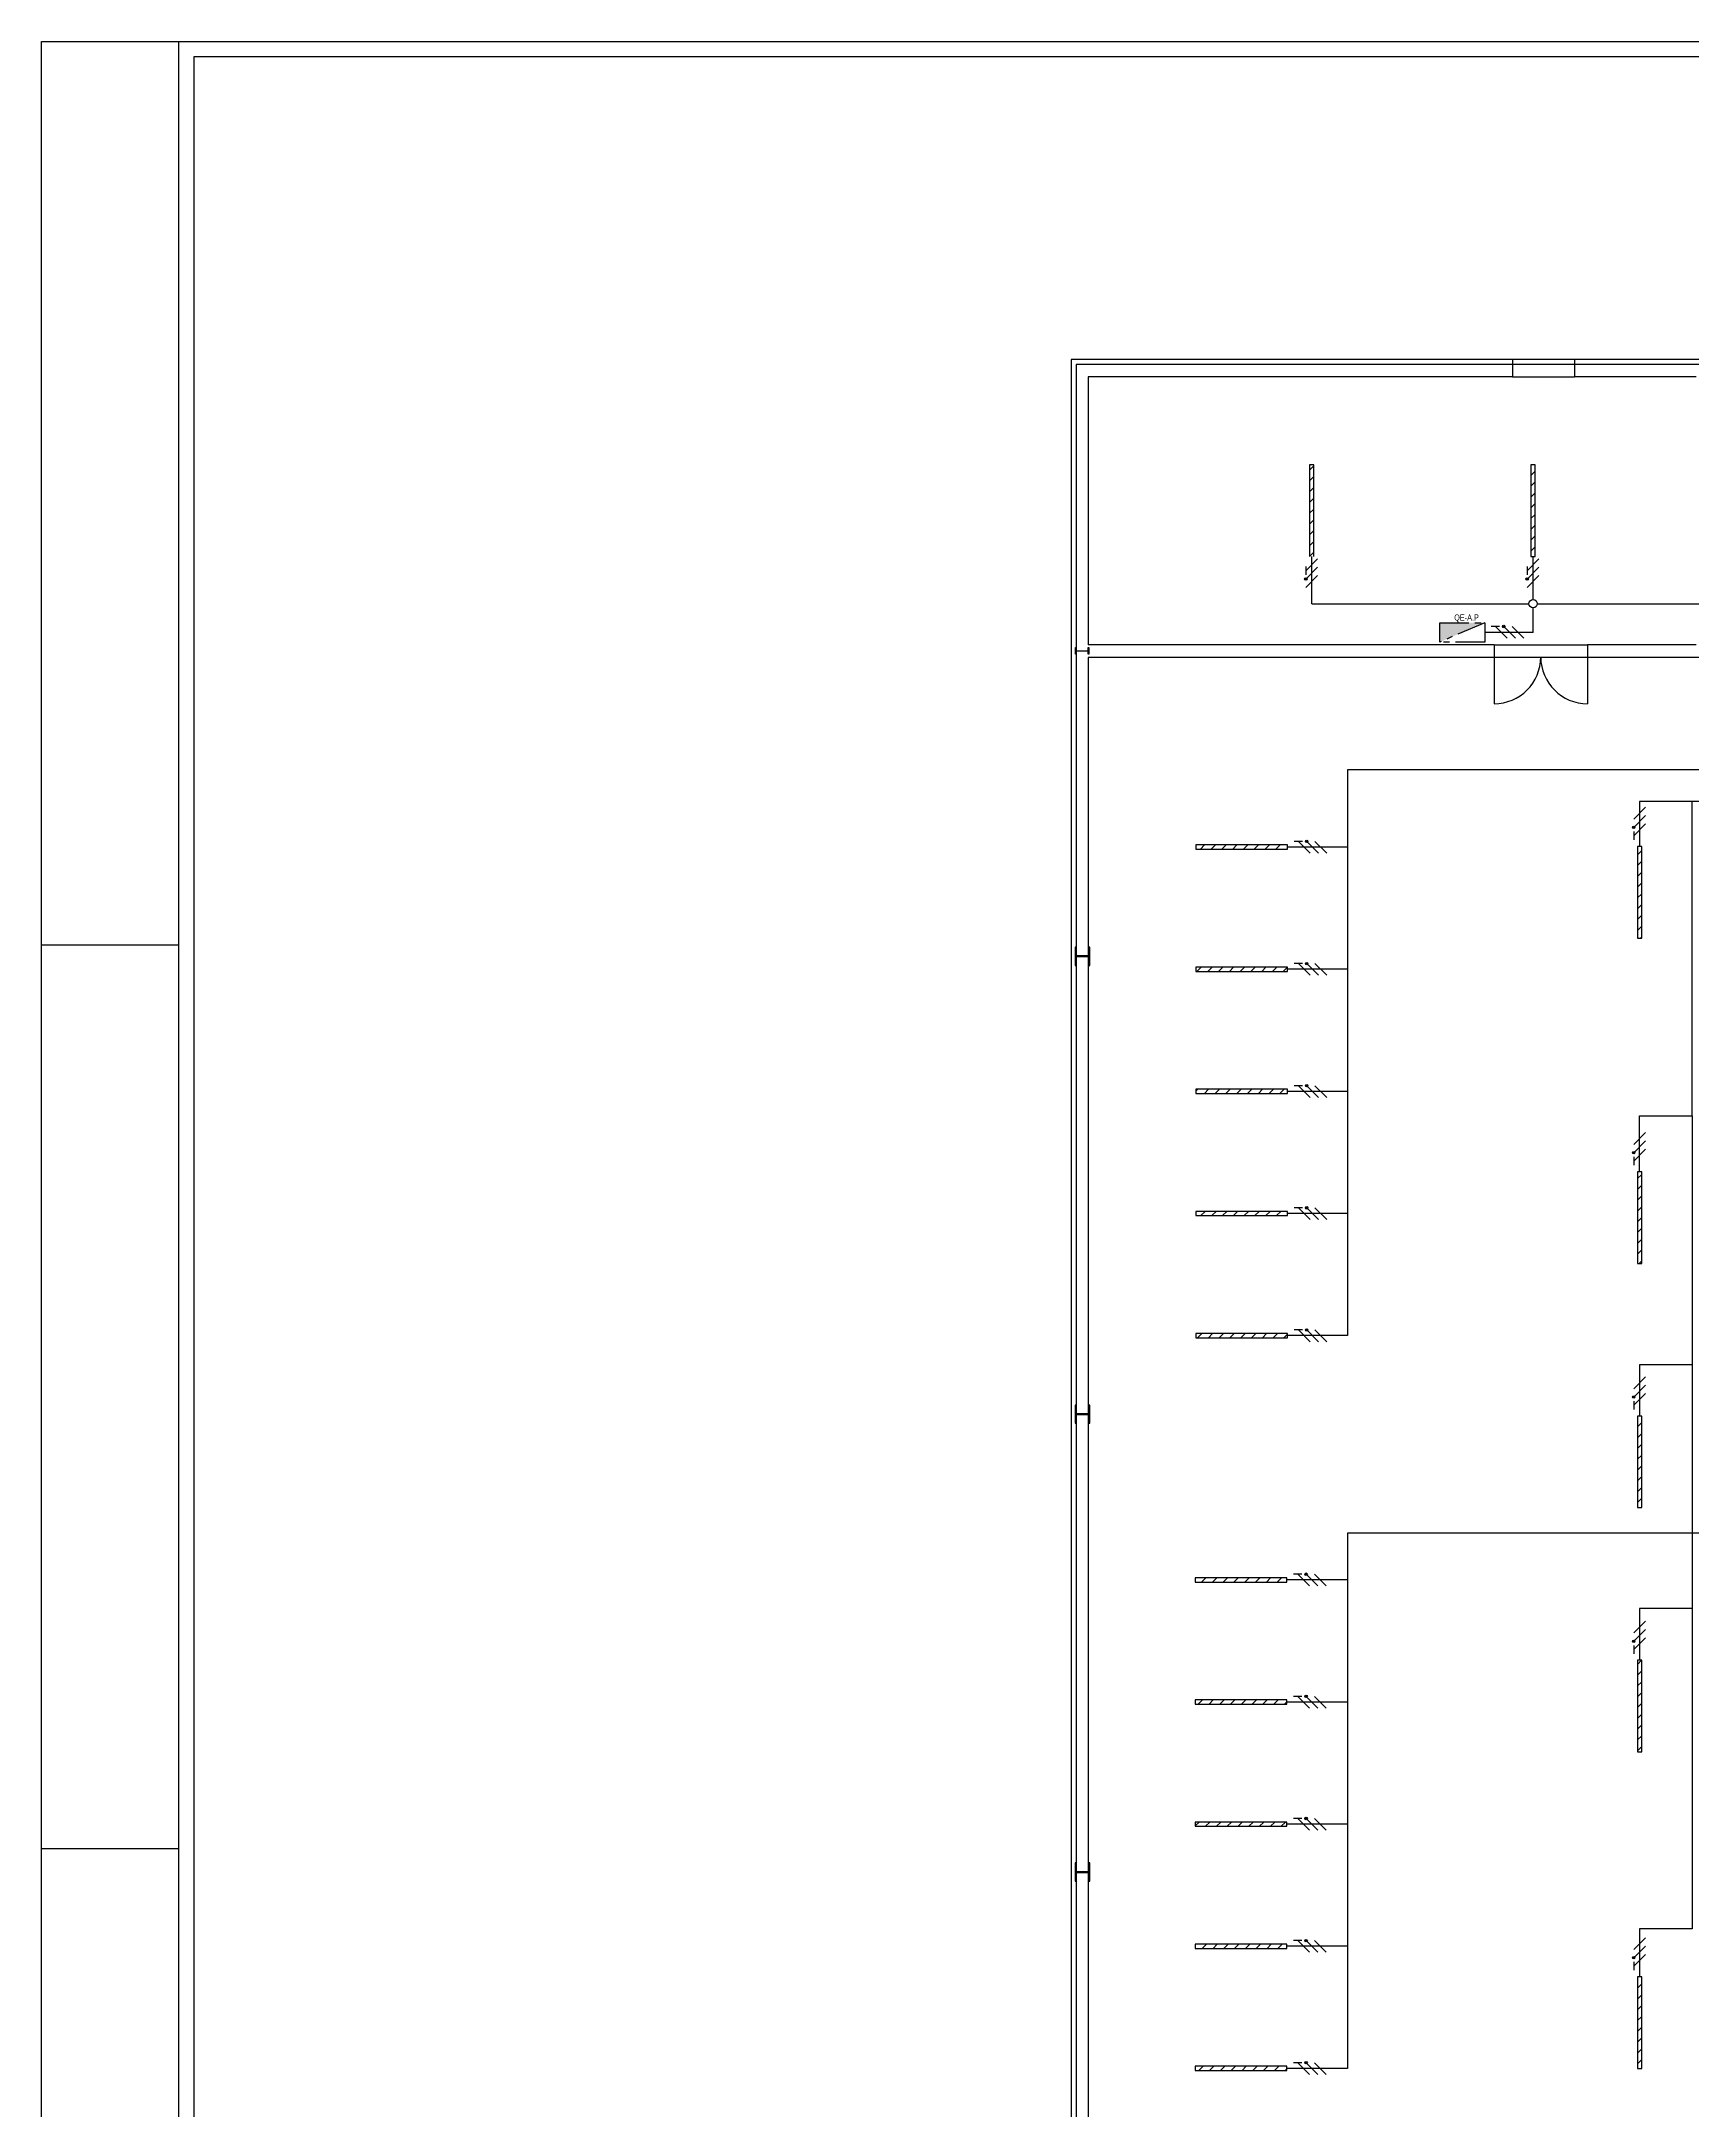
# Model space of a CAD drawing. Header units: millimetres. Extents: x -35961 to -35580, y 154458 to 154764.
# Drawn here: x -35864.54 to -35837.5, y 154642.48 to 154676.36 of the extents above; entities that cross this region are included whole.
import ezdxf

# ---------------------------------------------------------------- set-up
doc = ezdxf.new("R2010")
doc.units = ezdxf.units.MM
doc.header["$MEASUREMENT"] = 0
doc.linetypes.add('PHANTOM2', pattern=[31.75, 15.875, -3.175, 3.175, -3.175, 3.175, -3.175])
for name, color, linetype in [('0_ARQ', 253, 'Continuous'), ('Iluminação', 2, 'Continuous'), ('IluminaçãoPlanta', 50, 'Continuous'), ('NomesQuadros', 255, 'Continuous'), ('Projecto', 252, 'Continuous'), ('QuadrosEletricos', 80, 'Continuous')]:
    doc.layers.add(name, color=color, linetype=linetype)
doc.styles.get("Standard").update_dxf_attribs({"font": 'ARIALN.TTF'})

msp = doc.modelspace()

# ---------------------------------------------------------------- hatches: boundary and pattern name
at = {"layer": 'IluminaçãoPlanta', "linetype": 'Continuous', "ltscale": 0.03, "transparency": 33554687}
h = msp.add_hatch(dxfattribs=at)
h.set_pattern_fill('ANSI31', color=256)
h.set_pattern_definition([(45, (1e-11, 29.68775), (-0.08838834765, 0.08838834765), [])])
h.paths.add_polyline_path([(-35783.935, 154644.146), (-35785.435, 154644.146), (-35785.435, 154644.076), (-35783.935, 154644.076)])
h.paths.add_polyline_path([(-35812.322, 154643.204), (-35813.822, 154643.204), (-35813.822, 154643.134), (-35812.322, 154643.134)])
h.paths.add_polyline_path([(-35812.322, 154645.204), (-35813.822, 154645.204), (-35813.822, 154645.134), (-35812.322, 154645.134)])
h.paths.add_polyline_path([(-35812.322, 154647.204), (-35813.822, 154647.204), (-35813.822, 154647.134), (-35812.322, 154647.134)])
h.paths.add_polyline_path([(-35812.322, 154649.204), (-35813.822, 154649.204), (-35813.822, 154649.134), (-35812.322, 154649.134)])
h.paths.add_polyline_path([(-35812.322, 154651.204), (-35813.822, 154651.204), (-35813.822, 154651.134), (-35812.322, 154651.134)])
h.paths.add_polyline_path([(-35812.322, 154655.204), (-35813.822, 154655.204), (-35813.822, 154655.134), (-35812.322, 154655.134)])
h.paths.add_polyline_path([(-35812.322, 154657.204), (-35813.822, 154657.204), (-35813.822, 154657.134), (-35812.322, 154657.134)])
h.paths.add_polyline_path([(-35812.322, 154659.204), (-35813.822, 154659.204), (-35813.822, 154659.134), (-35812.322, 154659.134)])
h.paths.add_polyline_path([(-35812.322, 154661.204), (-35813.822, 154661.204), (-35813.822, 154661.134), (-35812.322, 154661.134)])
h.paths.add_polyline_path([(-35812.322, 154663.204), (-35813.822, 154663.204), (-35813.822, 154663.134), (-35812.322, 154663.134)])
h.paths.add_polyline_path([(-35824.18, 154663.204), (-35825.68, 154663.204), (-35825.68, 154663.134), (-35824.18, 154663.134)])
h.paths.add_polyline_path([(-35824.18, 154661.204), (-35825.68, 154661.204), (-35825.68, 154661.134), (-35824.18, 154661.134)])
h.paths.add_polyline_path([(-35819.361, 154663.215), (-35819.431, 154663.215), (-35819.431, 154661.715), (-35819.361, 154661.715)])
h.paths.add_polyline_path([(-35824.18, 154659.204), (-35825.68, 154659.204), (-35825.68, 154659.134), (-35824.18, 154659.134)])
h.paths.add_polyline_path([(-35824.18, 154657.204), (-35825.68, 154657.204), (-35825.68, 154657.134), (-35824.18, 154657.134)])
h.paths.add_polyline_path([(-35824.18, 154655.204), (-35825.68, 154655.204), (-35825.68, 154655.134), (-35824.18, 154655.134)])
h.paths.add_polyline_path([(-35819.361, 154656.485), (-35819.431, 154656.485), (-35819.431, 154654.985), (-35819.361, 154654.985)])
h.paths.add_polyline_path([(-35824.18, 154651.204), (-35825.68, 154651.204), (-35825.68, 154651.134), (-35824.18, 154651.134)])
h.paths.add_polyline_path([(-35824.18, 154649.204), (-35825.68, 154649.204), (-35825.68, 154649.134), (-35824.18, 154649.134)])
h.paths.add_polyline_path([(-35819.361, 154651.234), (-35819.431, 154651.234), (-35819.431, 154649.734), (-35819.361, 154649.734)])
h.paths.add_polyline_path([(-35824.18, 154647.204), (-35825.68, 154647.204), (-35825.68, 154647.134), (-35824.18, 154647.134)])
h.paths.add_polyline_path([(-35824.18, 154645.204), (-35825.68, 154645.204), (-35825.68, 154645.134), (-35824.18, 154645.134)])
h.paths.add_polyline_path([(-35824.18, 154643.204), (-35825.68, 154643.204), (-35825.68, 154643.134), (-35824.18, 154643.134)])
h.paths.add_polyline_path([(-35819.361, 154644.704), (-35819.431, 154644.704), (-35819.431, 154643.204), (-35819.361, 154643.204)])
h.paths.add_polyline_path([(-35836.455, 154669.428), (-35836.525, 154669.428), (-35836.525, 154667.928), (-35836.455, 154667.928)])
h.paths.add_polyline_path([(-35840.08, 154669.428), (-35840.15, 154669.428), (-35840.15, 154667.928), (-35840.08, 154667.928)])
h.paths.add_polyline_path([(-35843.705, 154669.428), (-35843.775, 154669.428), (-35843.775, 154667.928), (-35843.705, 154667.928)])
h.paths.add_polyline_path([(-35838.337, 154663.18), (-35838.407, 154663.18), (-35838.407, 154661.68), (-35838.337, 154661.68)])
h.paths.add_polyline_path([(-35844.138, 154663.204), (-35845.638, 154663.204), (-35845.638, 154663.134), (-35844.138, 154663.134)])
h.paths.add_polyline_path([(-35844.138, 154661.204), (-35845.638, 154661.204), (-35845.638, 154661.134), (-35844.138, 154661.134)])
h.paths.add_polyline_path([(-35844.138, 154659.204), (-35845.638, 154659.204), (-35845.638, 154659.134), (-35844.138, 154659.134)])
h.paths.add_polyline_path([(-35832.983, 154663.169), (-35832.983, 154663.204), (-35834.483, 154663.204), (-35834.483, 154663.134), (-35832.983, 154663.134)])
h.paths.add_polyline_path([(-35832.983, 154661.204), (-35834.483, 154661.204), (-35834.483, 154661.134), (-35832.983, 154661.134), (-35832.983, 154661.169)])
h.paths.add_polyline_path([(-35832.983, 154659.169), (-35832.983, 154659.204), (-35834.483, 154659.204), (-35834.483, 154659.134), (-35832.983, 154659.134)])
h.paths.add_polyline_path([(-35832.983, 154657.204), (-35834.483, 154657.204), (-35834.483, 154657.134), (-35832.983, 154657.134), (-35832.983, 154657.169)])
h.paths.add_polyline_path([(-35838.337, 154657.852), (-35838.407, 154657.852), (-35838.407, 154656.352), (-35838.337, 154656.352)])
h.paths.add_polyline_path([(-35832.983, 154655.204), (-35834.483, 154655.204), (-35834.483, 154655.134), (-35832.983, 154655.134), (-35832.983, 154655.169)])
h.paths.add_polyline_path([(-35844.138, 154657.169), (-35844.138, 154657.204), (-35845.638, 154657.204), (-35845.638, 154657.134), (-35844.138, 154657.134)])
h.paths.add_polyline_path([(-35844.138, 154655.204), (-35845.638, 154655.204), (-35845.638, 154655.134), (-35844.138, 154655.134), (-35844.138, 154655.169)])
h.paths.add_polyline_path([(-35838.337, 154653.852), (-35838.407, 154653.852), (-35838.407, 154652.352), (-35838.337, 154652.352)])
h.paths.add_polyline_path([(-35844.147, 154651.169), (-35844.147, 154651.204), (-35845.647, 154651.204), (-35845.647, 154651.134), (-35844.147, 154651.134)])
h.paths.add_polyline_path([(-35844.147, 154649.204), (-35845.647, 154649.204), (-35845.647, 154649.134), (-35844.147, 154649.134), (-35844.147, 154649.169)])
h.paths.add_polyline_path([(-35838.337, 154649.852), (-35838.407, 154649.852), (-35838.407, 154648.352), (-35838.337, 154648.352)])
h.paths.add_polyline_path([(-35844.147, 154647.204), (-35845.647, 154647.204), (-35845.647, 154647.134), (-35844.147, 154647.134), (-35844.147, 154647.169)])
h.paths.add_polyline_path([(-35832.983, 154651.204), (-35834.483, 154651.204), (-35834.483, 154651.134), (-35832.983, 154651.134), (-35832.983, 154651.169)])
h.paths.add_polyline_path([(-35832.983, 154649.169), (-35832.983, 154649.204), (-35834.483, 154649.204), (-35834.483, 154649.134), (-35832.983, 154649.134)])
h.paths.add_polyline_path([(-35832.983, 154647.169), (-35832.983, 154647.204), (-35834.483, 154647.204), (-35834.483, 154647.134), (-35832.983, 154647.134)])
h.paths.add_polyline_path([(-35832.983, 154645.169), (-35832.983, 154645.204), (-35834.483, 154645.204), (-35834.483, 154645.134), (-35832.983, 154645.134)])
h.paths.add_polyline_path([(-35832.983, 154643.204), (-35834.483, 154643.204), (-35834.483, 154643.134), (-35832.983, 154643.134), (-35832.983, 154643.169)])
h.paths.add_polyline_path([(-35838.337, 154644.669), (-35838.407, 154644.669), (-35838.407, 154643.169), (-35838.337, 154643.169)])
h.paths.add_polyline_path([(-35844.147, 154643.204), (-35845.647, 154643.204), (-35845.647, 154643.134), (-35844.147, 154643.134), (-35844.147, 154643.169)])
h.paths.add_polyline_path([(-35844.147, 154645.169), (-35844.147, 154645.204), (-35845.647, 154645.204), (-35845.647, 154645.134), (-35844.147, 154645.134)])
h.paths.add_polyline_path([(-35841.761, 154637.133), (-35843.261, 154637.133), (-35843.261, 154637.063), (-35841.761, 154637.063)])
h.paths.add_polyline_path([(-35841.761, 154635.093), (-35843.261, 154635.093), (-35843.261, 154635.023), (-35841.761, 154635.023)])
h.paths.add_polyline_path([(-35841.761, 154633.253), (-35843.261, 154633.253), (-35843.261, 154633.183), (-35841.761, 154633.183)])
h.paths.add_polyline_path([(-35841.761, 154631.413), (-35843.261, 154631.413), (-35843.261, 154631.343), (-35841.761, 154631.343)])
h.paths.add_polyline_path([(-35820.618, 154637.801), (-35820.618, 154638.249), (-35820.723, 154638.249), (-35820.723, 154637.801)], flags=9)
h.paths.add_polyline_path([(-35825.267, 154635.096), (-35824.818, 154635.096), (-35824.818, 154635.201), (-35825.267, 154635.201)], flags=9)
h.paths.add_polyline_path([(-35830.542, 154636.271), (-35830.093, 154636.271), (-35830.093, 154636.376), (-35830.542, 154636.376)], flags=9)
h.paths.add_polyline_path([(-35834.944, 154636.249), (-35834.495, 154636.249), (-35834.495, 154636.354), (-35834.944, 154636.354)], flags=9)
h.paths.add_polyline_path([(-35831.681, 154634.356), (-35831.232, 154634.356), (-35831.232, 154634.461), (-35831.681, 154634.461)], flags=9)
h.paths.add_polyline_path([(-35833.78, 154633.918), (-35833.152, 154633.918), (-35833.152, 154634.408), (-35833.78, 154634.408)], flags=9)
h.paths.add_polyline_path([(-35835.081, 154633.918), (-35834.453, 154633.918), (-35834.453, 154634.408), (-35835.081, 154634.408)], flags=9)
h.paths.add_polyline_path([(-35837.183, 154631.878), (-35837.183, 154632.295), (-35837.32, 154632.295), (-35837.32, 154631.878)], flags=9)
h.paths.add_polyline_path([(-35837.183, 154631.203), (-35837.183, 154631.62), (-35837.319, 154631.62), (-35837.319, 154631.203)], flags=9)
h.paths.add_polyline_path([(-35837.141, 154630.365), (-35837.141, 154631.092), (-35837.414, 154631.092), (-35837.414, 154630.365)], flags=9)
h.paths.add_polyline_path([(-35837.141, 154629.595), (-35837.141, 154630.322), (-35837.414, 154630.322), (-35837.414, 154629.595)], flags=9)
h.paths.add_polyline_path([(-35820.397, 154637.72), (-35819.151, 154637.72), (-35819.151, 154638.141), (-35820.397, 154638.141)], flags=9)
h.paths.add_polyline_path([(-35845.857, 154638.164), (-35844.611, 154638.164), (-35844.611, 154638.585), (-35845.857, 154638.585)], flags=9)
h.paths.add_polyline_path([(-35832.406, 154666.646), (-35831.16, 154666.646), (-35831.16, 154667.067), (-35832.406, 154667.067)], flags=9)
h.paths.add_polyline_path([(-35814.034, 154667.154), (-35812.788, 154667.154), (-35812.788, 154667.574), (-35814.034, 154667.574)], flags=9)
h.paths.add_polyline_path([(-35822.226, 154667.12), (-35821.095, 154667.12), (-35821.095, 154667.541), (-35822.226, 154667.541)], flags=9)
h.paths.add_polyline_path([(-35830.946, 154659.343), (-35829.7, 154659.343), (-35829.7, 154659.763), (-35830.946, 154659.763)], flags=9)
h.paths.add_polyline_path([(-35831.071, 154652.495), (-35829.825, 154652.495), (-35829.825, 154652.915), (-35831.071, 154652.915)], flags=9)
h.paths.add_polyline_path([(-35792.67, 154621.399), (-35789.458, 154621.399), (-35789.458, 154621.924), (-35792.67, 154621.924)], flags=9)
h.paths.add_polyline_path([(-35782.842, 154640.578), (-35778.81, 154640.578), (-35778.81, 154641.314), (-35782.842, 154641.314)], flags=9)
h.paths.add_polyline_path([(-35782.89, 154642.28), (-35775.762, 154642.28), (-35775.762, 154643.016), (-35782.89, 154643.016)], flags=9)
h.paths.add_polyline_path([(-35782.917, 154643.736), (-35778.997, 154643.736), (-35778.997, 154644.472), (-35782.917, 154644.472)], flags=9)
h.paths.add_polyline_path([(-35788.012, 154644.729), (-35779.324, 154644.729), (-35779.324, 154646.201), (-35788.012, 154646.201)], flags=9)
h.paths.add_polyline_path([(-35846.773, 154629.558), (-35845.23, 154629.558), (-35845.23, 154629.786), (-35846.773, 154629.786)], flags=9)
h.paths.add_polyline_path([(-35847.183, 154629.614), (-35846.923, 154629.614), (-35846.923, 154629.764), (-35847.183, 154629.764)], flags=9)
h.paths.add_polyline_path([(-35836.957, 154634.28), (-35835.711, 154634.28), (-35835.711, 154634.458), (-35836.957, 154634.458)], flags=9)
h.paths.add_polyline_path([(-35837.347, 154634.288), (-35837.088, 154634.288), (-35837.088, 154634.438), (-35837.347, 154634.438)], flags=9)
h.paths.add_polyline_path([(-35823.309, 154638.5), (-35823.05, 154638.5), (-35823.05, 154638.65), (-35823.309, 154638.65)], flags=9)
h.paths.add_polyline_path([(-35828.94, 154638.569), (-35828.68, 154638.569), (-35828.68, 154638.719), (-35828.94, 154638.719)], flags=9)
h.paths.add_polyline_path([(-35837.253, 154636.263), (-35836.993, 154636.263), (-35836.993, 154636.413), (-35837.253, 154636.413)], flags=9)
h.paths.add_polyline_path([(-35832.018, 154638.532), (-35831.754, 154638.532), (-35831.754, 154638.682), (-35832.018, 154638.682)], flags=9)
h.paths.add_polyline_path([(-35820.322, 154638.615), (-35820.091, 154638.615), (-35820.091, 154638.765), (-35820.322, 154638.765)], flags=9)
h.paths.add_polyline_path([(-35821.094, 154629.561), (-35820.834, 154629.561), (-35820.834, 154629.711), (-35821.094, 154629.711)], flags=9)
h.paths.add_polyline_path([(-35848.945, 154665.864), (-35848.074, 154665.864), (-35848.074, 154666.074), (-35848.945, 154666.074)], flags=9)
h.paths.add_polyline_path([(-35779.778, 154658.202), (-35778.092, 154658.202), (-35778.092, 154658.63), (-35779.778, 154658.63)], flags=9)
h.paths.add_polyline_path([(-35779.767, 154659.099), (-35778.116, 154659.099), (-35778.116, 154659.527), (-35779.767, 154659.527)], flags=9)
h.paths.add_polyline_path([(-35780.334, 154662.55), (-35778.191, 154662.55), (-35778.191, 154662.979), (-35780.334, 154662.979)], flags=9)
h.paths.add_polyline_path([(-35779.778, 154658.66), (-35778.093, 154658.66), (-35778.093, 154659.088), (-35779.778, 154659.088)], flags=9)
h.paths.add_polyline_path([(-35788.231, 154658.605), (-35782.619, 154658.605), (-35782.619, 154659.154), (-35788.231, 154659.154)], flags=9)
h.paths.add_polyline_path([(-35788.231, 154658.125), (-35782.139, 154658.125), (-35782.139, 154658.674), (-35788.231, 154658.674)], flags=9)
h.paths.add_polyline_path([(-35789.529, 154658.237), (-35788.689, 154658.237), (-35788.689, 154658.597), (-35789.529, 154658.597)], flags=9)
h.paths.add_polyline_path([(-35789.529, 154658.717), (-35788.677, 154658.717), (-35788.677, 154659.077), (-35789.529, 154659.077)], flags=9)
h.paths.add_polyline_path([(-35822.961, 154629.502), (-35821.251, 154629.502), (-35821.251, 154629.73), (-35822.961, 154629.73)], flags=9)
h.paths.add_polyline_path([(-35819.872, 154638.624), (-35817.36, 154638.624), (-35817.36, 154638.774), (-35819.872, 154638.774)], flags=9)
h.paths.add_polyline_path([(-35814.933, 154635.933), (-35813.708, 154635.933), (-35813.708, 154636.201), (-35814.933, 154636.201)], flags=9)
h.paths.add_polyline_path([(-35814.901, 154633.953), (-35813.676, 154633.953), (-35813.676, 154634.221), (-35814.901, 154634.221)], flags=9)
h.paths.add_polyline_path([(-35814.092, 154635.174), (-35810.599, 154635.174), (-35810.599, 154635.517), (-35814.092, 154635.517)], flags=9)
h.paths.add_polyline_path([(-35814.892, 154637.931), (-35811.099, 154637.931), (-35811.099, 154638.274), (-35814.892, 154638.274)], flags=9)
h.paths.add_polyline_path([(-35814.145, 154634.318), (-35810.638, 154634.318), (-35810.638, 154634.661), (-35814.145, 154634.661)], flags=9)
h.paths.add_polyline_path([(-35814.877, 154632.108), (-35811.07, 154632.108), (-35811.07, 154632.451), (-35814.877, 154632.451)], flags=9)
h.paths.add_polyline_path([(-35812.743, 154635.783), (-35812.104, 154635.783), (-35812.104, 154636.053), (-35812.743, 154636.053)], flags=9)
h.paths.add_polyline_path([(-35814.724, 154636.243), (-35814.085, 154636.243), (-35814.085, 154636.513), (-35814.724, 154636.513)], flags=9)
h.paths.add_polyline_path([(-35814.724, 154638.293), (-35814.077, 154638.293), (-35814.077, 154638.563), (-35814.724, 154638.563)], flags=9)
h.paths.add_polyline_path([(-35812.745, 154634.073), (-35812.107, 154634.073), (-35812.107, 154634.343), (-35812.745, 154634.343)], flags=9)
h.paths.add_polyline_path([(-35814.699, 154633.613), (-35814.06, 154633.613), (-35814.06, 154633.883), (-35814.699, 154633.883)], flags=9)
h.paths.add_polyline_path([(-35814.724, 154631.863), (-35814.094, 154631.863), (-35814.094, 154632.133), (-35814.724, 154632.133)], flags=9)
h.paths.add_polyline_path([(-35836.89, 154636.312), (-35835.835, 154636.312), (-35835.835, 154636.462), (-35836.89, 154636.462)], flags=9)
h.paths.add_polyline_path([(-35831.664, 154638.541), (-35830.167, 154638.541), (-35830.167, 154638.719), (-35831.664, 154638.719)], flags=9)
h.paths.add_polyline_path([(-35828.596, 154638.582), (-35826.003, 154638.582), (-35826.003, 154638.761), (-35828.596, 154638.761)], flags=9)
h.paths.add_polyline_path([(-35822.956, 154638.469), (-35822.206, 154638.469), (-35822.206, 154638.647), (-35822.956, 154638.647)], flags=9)
h.paths.add_polyline_path([(-35779.839, 154660.633), (-35778.153, 154660.633), (-35778.153, 154661.061), (-35779.839, 154661.061)], flags=9)
h.paths.add_polyline_path([(-35788.262, 154660.563), (-35782.193, 154660.563), (-35782.193, 154661.112), (-35788.262, 154661.112)], flags=9)
h.paths.add_polyline_path([(-35789.56, 154660.675), (-35788.697, 154660.675), (-35788.697, 154661.035), (-35789.56, 154661.035)], flags=9)
h.paths.add_polyline_path([(-35832.638, 154638.99), (-35830.472, 154638.99), (-35830.472, 154639.264), (-35832.638, 154639.264)], flags=9)
h.paths.add_polyline_path([(-35830.286, 154639.026), (-35829.647, 154639.026), (-35829.647, 154639.296), (-35830.286, 154639.296)], flags=9)
h.paths.add_polyline_path([(-35821.24, 154666.586), (-35820.056, 154666.586), (-35820.056, 154666.736), (-35821.24, 154666.736)], flags=9)
h.paths.add_polyline_path([(-35814.894, 154666.568), (-35813.763, 154666.568), (-35813.763, 154666.718), (-35814.894, 154666.718)], flags=9)
h.paths.add_polyline_path([(-35835.139, 154666.628), (-35833.72, 154666.628), (-35833.72, 154666.857), (-35835.139, 154666.857)], flags=9)
h.paths.add_polyline_path([(-35828.286, 154639.027), (-35826.155, 154639.027), (-35826.155, 154639.302), (-35828.286, 154639.302)], flags=9)
h.paths.add_polyline_path([(-35780.162, 154666.005), (-35778.247, 154666.005), (-35778.247, 154666.434), (-35780.162, 154666.434)], flags=9)
h.paths.add_polyline_path([(-35779.785, 154659.621), (-35778.1, 154659.621), (-35778.1, 154660.049), (-35779.785, 154660.049)], flags=9)
h.paths.add_polyline_path([(-35779.777, 154660.135), (-35778.126, 154660.135), (-35778.126, 154660.564), (-35779.777, 154660.564)], flags=9)
h.paths.add_polyline_path([(-35780.062, 154661.095), (-35778.148, 154661.095), (-35778.148, 154661.523), (-35780.062, 154661.523)], flags=9)
h.paths.add_polyline_path([(-35780.077, 154661.569), (-35778.163, 154661.569), (-35778.163, 154661.998), (-35780.077, 154661.998)], flags=9)
h.paths.add_polyline_path([(-35780.066, 154662.065), (-35778.163, 154662.065), (-35778.163, 154662.494), (-35780.066, 154662.494)], flags=9)
h.paths.add_polyline_path([(-35780.347, 154663.028), (-35778.204, 154663.028), (-35778.204, 154663.457), (-35780.347, 154663.457)], flags=9)
h.paths.add_polyline_path([(-35780.126, 154663.499), (-35778.211, 154663.499), (-35778.211, 154663.928), (-35780.126, 154663.928)], flags=9)
h.paths.add_polyline_path([(-35779.874, 154663.979), (-35778.2, 154663.979), (-35778.2, 154664.408), (-35779.874, 154664.408)], flags=9)
h.paths.add_polyline_path([(-35780.137, 154664.495), (-35778.223, 154664.495), (-35778.223, 154664.923), (-35780.137, 154664.923)], flags=9)
h.paths.add_polyline_path([(-35780.118, 154664.996), (-35778.238, 154664.996), (-35778.238, 154665.424), (-35780.118, 154665.424)], flags=9)
h.paths.add_polyline_path([(-35779.922, 154665.525), (-35778.236, 154665.525), (-35778.236, 154665.954), (-35779.922, 154665.954)], flags=9)
h.paths.add_polyline_path([(-35780.124, 154666.561), (-35778.244, 154666.561), (-35778.244, 154666.99), (-35780.124, 154666.99)], flags=9)
h.paths.add_polyline_path([(-35788.238, 154659.566), (-35782.649, 154659.566), (-35782.649, 154660.115), (-35788.238, 154660.115)], flags=9)
h.paths.add_polyline_path([(-35788.296, 154662.005), (-35784.65, 154662.005), (-35784.65, 154662.554), (-35788.296, 154662.554)], flags=9)
h.paths.add_polyline_path([(-35788.296, 154663.445), (-35784.353, 154663.445), (-35784.353, 154663.994), (-35788.296, 154663.994)], flags=9)
h.paths.add_polyline_path([(-35788.289, 154665.571), (-35784.695, 154665.571), (-35784.695, 154666), (-35788.289, 154666)], flags=9)
h.paths.add_polyline_path([(-35788.286, 154666.607), (-35786.486, 154666.607), (-35786.486, 154667.036), (-35788.286, 154667.036)], flags=9)
h.paths.add_polyline_path([(-35780.136, 154667.088), (-35778.233, 154667.088), (-35778.233, 154667.516), (-35780.136, 154667.516)], flags=9)
h.paths.add_polyline_path([(-35788.252, 154659.186), (-35786.292, 154659.186), (-35786.292, 154659.615), (-35788.252, 154659.615)], flags=9)
h.paths.add_polyline_path([(-35788.276, 154660.181), (-35786.316, 154660.181), (-35786.316, 154660.61), (-35788.276, 154660.61)], flags=9)
h.paths.add_polyline_path([(-35788.242, 154661.156), (-35784.83, 154661.156), (-35784.83, 154661.516), (-35788.242, 154661.516)], flags=9)
h.paths.add_polyline_path([(-35788.296, 154662.485), (-35783.965, 154662.485), (-35783.965, 154663.034), (-35788.296, 154663.034)], flags=9)
h.paths.add_polyline_path([(-35788.242, 154661.636), (-35784.705, 154661.636), (-35784.705, 154661.996), (-35788.242, 154661.996)], flags=9)
h.paths.add_polyline_path([(-35788.296, 154662.965), (-35784.033, 154662.965), (-35784.033, 154663.514), (-35788.296, 154663.514)], flags=9)
h.paths.add_polyline_path([(-35788.296, 154663.925), (-35784.193, 154663.925), (-35784.193, 154664.474), (-35788.296, 154664.474)], flags=9)
h.paths.add_polyline_path([(-35789.536, 154659.198), (-35788.685, 154659.198), (-35788.685, 154659.558), (-35789.536, 154659.558)], flags=9)
h.paths.add_polyline_path([(-35789.536, 154659.678), (-35788.685, 154659.678), (-35788.685, 154660.038), (-35789.536, 154660.038)], flags=9)
h.paths.add_polyline_path([(-35789.56, 154660.192), (-35788.709, 154660.192), (-35788.709, 154660.552), (-35789.56, 154660.552)], flags=9)
h.paths.add_polyline_path([(-35789.56, 154661.156), (-35788.709, 154661.156), (-35788.709, 154661.516), (-35789.56, 154661.516)], flags=9)
h.paths.add_polyline_path([(-35789.56, 154661.636), (-35788.709, 154661.636), (-35788.709, 154661.996), (-35789.56, 154661.996)], flags=9)
h.paths.add_polyline_path([(-35788.312, 154666.051), (-35782.089, 154666.051), (-35782.089, 154666.48), (-35788.312, 154666.48)], flags=9)
h.paths.add_polyline_path([(-35789.56, 154662.116), (-35788.777, 154662.116), (-35788.777, 154662.476), (-35789.56, 154662.476)], flags=9)
h.paths.add_polyline_path([(-35789.56, 154662.596), (-35788.709, 154662.596), (-35788.709, 154662.956), (-35789.56, 154662.956)], flags=9)
h.paths.add_polyline_path([(-35789.56, 154663.076), (-35788.949, 154663.076), (-35788.949, 154663.436), (-35789.56, 154663.436)], flags=9)
h.paths.add_polyline_path([(-35788.287, 154664.54), (-35785.299, 154664.54), (-35785.299, 154664.969), (-35788.287, 154664.969)], flags=9)
h.paths.add_polyline_path([(-35788.264, 154667.145), (-35782.235, 154667.145), (-35782.235, 154667.505), (-35788.264, 154667.505)], flags=9)
h.paths.add_polyline_path([(-35789.56, 154663.556), (-35788.937, 154663.556), (-35788.937, 154663.916), (-35789.56, 154663.916)], flags=9)
h.paths.add_polyline_path([(-35789.56, 154664.036), (-35788.937, 154664.036), (-35788.937, 154664.396), (-35789.56, 154664.396)], flags=9)
h.paths.add_polyline_path([(-35788.257, 154665.053), (-35785.726, 154665.053), (-35785.726, 154665.413), (-35788.257, 154665.413)], flags=9)
h.paths.add_polyline_path([(-35789.571, 154664.552), (-35788.949, 154664.552), (-35788.949, 154664.912), (-35789.571, 154664.912)], flags=9)
h.paths.add_polyline_path([(-35789.587, 154665.053), (-35788.964, 154665.053), (-35788.964, 154665.413), (-35789.587, 154665.413)], flags=9)
h.paths.add_polyline_path([(-35789.596, 154665.583), (-35788.962, 154665.583), (-35788.962, 154665.943), (-35789.596, 154665.943)], flags=9)
h.paths.add_polyline_path([(-35789.596, 154666.063), (-35788.973, 154666.063), (-35788.973, 154666.423), (-35789.596, 154666.423)], flags=9)
h.paths.add_polyline_path([(-35789.593, 154666.619), (-35788.97, 154666.619), (-35788.97, 154666.979), (-35789.593, 154666.979)], flags=9)
h.paths.add_polyline_path([(-35789.582, 154667.145), (-35789.028, 154667.145), (-35789.028, 154667.505), (-35789.582, 154667.505)], flags=9)
h.paths.add_polyline_path([(-35785.827, 154668.123), (-35780.644, 154668.123), (-35780.644, 154668.551), (-35785.827, 154668.551)], flags=9)
h.paths.add_polyline_path([(-35828.985, 154639.054), (-35828.526, 154639.054), (-35828.526, 154639.324), (-35828.985, 154639.324)], flags=9)
h.paths.add_polyline_path([(-35813.572, 154666.578), (-35812.934, 154666.578), (-35812.934, 154666.848), (-35813.572, 154666.848)], flags=9)
h.paths.add_polyline_path([(-35822.062, 154666.578), (-35821.423, 154666.578), (-35821.423, 154666.848), (-35822.062, 154666.848)], flags=9)
h.paths.add_polyline_path([(-35833.57, 154666.591), (-35832.983, 154666.591), (-35832.983, 154666.861), (-35833.57, 154666.861)], flags=9)
h.paths.add_polyline_path([(-35847.651, 154628.745), (-35843.942, 154628.745), (-35843.942, 154629.045), (-35847.651, 154629.045)], flags=9)
h = msp.add_hatch(color=256, dxfattribs=at)
h.dxf.hatch_style = 1
h.paths.add_polyline_path([(-35843.857, 154667.559, 1), (-35843.817, 154667.559, 1)])
h = msp.add_hatch(color=256, dxfattribs=at)
h.dxf.hatch_style = 1
h.paths.add_polyline_path([(-35840.232, 154667.559, 1), (-35840.192, 154667.559, 1)])
h = msp.add_hatch(color=256, dxfattribs=at)
h.dxf.hatch_style = 1
h.paths.add_polyline_path([(-35840.616, 154666.782, 1), (-35840.576, 154666.782, 1)])
h = msp.add_hatch(color=256, dxfattribs=at)
h.dxf.hatch_style = 1
h.paths.add_polyline_path([(-35838.448, 154663.492, 1), (-35838.488, 154663.492, 1)])
h = msp.add_hatch(color=256, dxfattribs=at)
h.dxf.hatch_style = 1
h.paths.add_polyline_path([(-35843.803, 154663.262, 1), (-35843.843, 154663.262, 1)])
h = msp.add_hatch(color=256, dxfattribs=at)
h.dxf.hatch_style = 1
h.paths.add_polyline_path([(-35843.803, 154661.262, 1), (-35843.843, 154661.262, 1)])
h = msp.add_hatch(color=256, dxfattribs=at)
h.dxf.hatch_style = 1
h.paths.add_polyline_path([(-35843.803, 154659.262, 1), (-35843.843, 154659.262, 1)])
h = msp.add_hatch(color=256, dxfattribs=at)
h.dxf.hatch_style = 1
h.paths.add_polyline_path([(-35838.448, 154658.164, 1), (-35838.488, 154658.164, 1)])
h = msp.add_hatch(color=256, dxfattribs=at)
h.dxf.hatch_style = 1
h.paths.add_polyline_path([(-35843.803, 154657.262, 1), (-35843.843, 154657.262, 1)])
h = msp.add_hatch(color=256, dxfattribs=at)
h.dxf.hatch_style = 1
h.paths.add_polyline_path([(-35843.803, 154655.262, 1), (-35843.843, 154655.262, 1)])
h = msp.add_hatch(color=256, dxfattribs=at)
h.dxf.hatch_style = 1
h.paths.add_polyline_path([(-35838.448, 154654.164, 1), (-35838.488, 154654.164, 1)])
h = msp.add_hatch(color=256, dxfattribs=at)
h.dxf.hatch_style = 1
h.paths.add_polyline_path([(-35843.812, 154651.262, 1), (-35843.852, 154651.262, 1)])
h = msp.add_hatch(color=256, dxfattribs=at)
h.dxf.hatch_style = 1
h.paths.add_polyline_path([(-35838.448, 154650.164, 1), (-35838.488, 154650.164, 1)])
h = msp.add_hatch(color=256, dxfattribs=at)
h.dxf.hatch_style = 1
h.paths.add_polyline_path([(-35843.812, 154649.262, 1), (-35843.852, 154649.262, 1)])
h = msp.add_hatch(color=256, dxfattribs=at)
h.dxf.hatch_style = 1
h.paths.add_polyline_path([(-35843.812, 154647.262, 1), (-35843.852, 154647.262, 1)])
h = msp.add_hatch(color=256, dxfattribs=at)
h.dxf.hatch_style = 1
h.paths.add_polyline_path([(-35843.812, 154645.262, 1), (-35843.852, 154645.262, 1)])
h = msp.add_hatch(color=256, dxfattribs=at)
h.dxf.hatch_style = 1
h.paths.add_polyline_path([(-35838.448, 154644.981, 1), (-35838.488, 154644.981, 1)])
h = msp.add_hatch(color=256, dxfattribs=at)
h.dxf.hatch_style = 1
h.paths.add_polyline_path([(-35843.812, 154643.262, 1), (-35843.852, 154643.262, 1)])
at = {"layer": 'QuadrosEletricos', "linetype": 'PHANTOM2', "ltscale": 0.03}
h = msp.add_hatch(color=256, dxfattribs=at)
h.dxf.hatch_style = 1
h.paths.add_polyline_path([(-35841.644, 154666.843), (-35841.644, 154666.528), (-35840.908, 154666.843)])

# ---------------------------------------------------------------- linework, layer by layer
at = {"layer": '0_ARQ'}
for p, q in [((-35862.292, 154661.564), (-35864.542, 154661.564)), ((-35862.292, 154646.764), (-35864.542, 154646.764))]:
    msp.add_line(p, q, dxfattribs=at)
for points in [[(-35864.542, 154676.364), (-35774.542, 154676.364), (-35774.542, 154617.164), (-35864.542, 154617.164)], [(-35774.542, 154617.164), (-35862.292, 154617.164), (-35862.292, 154676.364), (-35774.542, 154676.364)], [(-35774.792, 154617.414), (-35862.042, 154617.414), (-35862.042, 154676.114), (-35774.792, 154676.114)]]:
    msp.add_lwpolyline(points, close=True, dxfattribs=at)
at = {"layer": 'Iluminação'}
for p, q in [((-35843.644, 154667.888, 0), (-35843.837, 154667.695, 0)), ((-35840.019, 154667.888, 0), (-35840.212, 154667.695, 0)), ((-35843.837, 154667.763, 0), (-35843.837, 154667.627, 0)), ((-35843.644, 154667.752, 0), (-35843.837, 154667.559, 0)), ((-35843.644, 154667.615, 0), (-35843.837, 154667.423, 0)), ((-35840.212, 154667.763, 0), (-35840.212, 154667.627, 0)), ((-35840.019, 154667.752, 0), (-35840.212, 154667.559, 0)), ((-35840.019, 154667.615, 0), (-35840.212, 154667.423, 0)), ((-35840.664, 154666.782, 0), (-35840.8, 154666.782, 0)), ((-35840.54, 154666.589, 0), (-35840.732, 154666.782, 0)), ((-35840.403, 154666.589, 0), (-35840.596, 154666.782, 0)), ((-35840.267, 154666.589, 0), (-35840.46, 154666.782, 0)), ((-35838.276, 154663.821, 0), (-35838.468, 154663.628, 0)), ((-35838.276, 154663.685, 0), (-35838.468, 154663.492, 0)), ((-35838.276, 154663.549, 0), (-35838.468, 154663.356, 0)), ((-35843.891, 154663.262), (-35844.027, 154663.262)), ((-35843.767, 154663.07), (-35843.959, 154663.262)), ((-35843.631, 154663.07), (-35843.823, 154663.262)), ((-35843.494, 154663.07), (-35843.687, 154663.262)), ((-35838.468, 154663.424, 0), (-35838.468, 154663.288, 0)), ((-35843.891, 154661.262), (-35844.027, 154661.262)), ((-35843.767, 154661.07), (-35843.959, 154661.262)), ((-35843.631, 154661.07), (-35843.823, 154661.262)), ((-35843.494, 154661.07), (-35843.687, 154661.262)), ((-35843.891, 154659.262), (-35844.027, 154659.262)), ((-35843.767, 154659.07), (-35843.959, 154659.262)), ((-35843.631, 154659.07), (-35843.823, 154659.262)), ((-35843.494, 154659.07), (-35843.687, 154659.262)), ((-35838.276, 154658.493, 0), (-35838.468, 154658.3, 0)), ((-35838.276, 154658.357, 0), (-35838.468, 154658.164, 0)), ((-35838.276, 154658.22, 0), (-35838.468, 154658.028, 0)), ((-35838.468, 154658.096, 0), (-35838.468, 154657.96, 0)), ((-35843.891, 154657.262), (-35844.027, 154657.262)), ((-35843.767, 154657.07), (-35843.959, 154657.262)), ((-35843.631, 154657.07), (-35843.823, 154657.262)), ((-35843.494, 154657.07), (-35843.687, 154657.262)), ((-35843.891, 154655.262), (-35844.027, 154655.262)), ((-35843.767, 154655.07), (-35843.959, 154655.262)), ((-35843.631, 154655.07), (-35843.823, 154655.262)), ((-35843.494, 154655.07), (-35843.687, 154655.262)), ((-35838.276, 154654.493, 0), (-35838.468, 154654.3, 0)), ((-35838.276, 154654.357, 0), (-35838.468, 154654.164, 0)), ((-35838.276, 154654.22, 0), (-35838.468, 154654.028, 0)), ((-35838.468, 154654.096, 0), (-35838.468, 154653.96, 0)), ((-35843.9, 154651.262), (-35844.037, 154651.262)), ((-35843.776, 154651.07), (-35843.969, 154651.262)), ((-35843.64, 154651.07), (-35843.832, 154651.262)), ((-35843.504, 154651.07), (-35843.696, 154651.262)), ((-35838.276, 154650.493, 0), (-35838.468, 154650.3, 0)), ((-35838.276, 154650.357, 0), (-35838.468, 154650.164, 0)), ((-35838.276, 154650.22, 0), (-35838.468, 154650.028, 0)), ((-35838.468, 154650.096, 0), (-35838.468, 154649.96, 0)), ((-35843.9, 154649.262), (-35844.037, 154649.262)), ((-35843.776, 154649.07), (-35843.969, 154649.262)), ((-35843.64, 154649.07), (-35843.832, 154649.262)), ((-35843.504, 154649.07), (-35843.696, 154649.262)), ((-35843.9, 154647.262), (-35844.037, 154647.262)), ((-35843.776, 154647.07), (-35843.969, 154647.262)), ((-35843.64, 154647.07), (-35843.832, 154647.262)), ((-35843.504, 154647.07), (-35843.696, 154647.262)), ((-35843.9, 154645.262), (-35844.037, 154645.262)), ((-35843.776, 154645.07), (-35843.969, 154645.262)), ((-35843.64, 154645.07), (-35843.832, 154645.262)), ((-35843.504, 154645.07), (-35843.696, 154645.262)), ((-35838.276, 154645.31, 0), (-35838.468, 154645.117, 0)), ((-35838.276, 154645.173, 0), (-35838.468, 154644.981, 0)), ((-35838.276, 154645.037, 0), (-35838.468, 154644.845, 0)), ((-35838.468, 154644.913, 0), (-35838.468, 154644.777, 0)), ((-35843.9, 154643.262), (-35844.037, 154643.262)), ((-35843.776, 154643.07), (-35843.969, 154643.262)), ((-35843.64, 154643.07), (-35843.832, 154643.262)), ((-35843.504, 154643.07), (-35843.696, 154643.262))]:
    msp.add_line(p, q, dxfattribs=at)
at = {"layer": 'IluminaçãoPlanta', "linetype": 'Continuous', "ltscale": 0.03}
for p, q in [((-35843.775, 154669.428, 0), (-35843.775, 154667.928, 0)), ((-35843.705, 154669.428, 0), (-35843.775, 154669.428, 0)), ((-35843.705, 154667.928, 0), (-35843.705, 154669.428, 0)), ((-35840.15, 154669.428, 0), (-35840.15, 154667.928, 0)), ((-35840.08, 154669.428, 0), (-35840.15, 154669.428, 0)), ((-35840.08, 154667.928, 0), (-35840.08, 154669.428, 0)), ((-35843.74, 154667.155, 0), (-35843.74, 154667.928, 0)), ((-35840.15, 154667.928, 0), (-35840.08, 154667.928, 0)), ((-35840.115, 154667.222, 0), (-35840.115, 154667.928, 0)), ((-35843.74, 154667.155, 0), (-35840.183, 154667.155, 0)), ((-35840.048, 154667.155, 0), (-35836.49, 154667.155, 0)), ((-35840.115, 154666.685, 0), (-35840.115, 154667.087, 0)), ((-35840.115, 154666.685, 0), (-35840.908, 154666.685, 0)), ((-35830.508, 154664.433, 0), (-35843.156, 154664.433, 0)), ((-35843.156, 154664.433, 0), (-35843.156, 154663.169, 0)), ((-35830.88, 154663.918, 0), (-35838.372, 154663.918, 0)), ((-35838.372, 154663.918, 0), (-35838.372, 154663.18, 0)), ((-35837.511, 154658.769, 0), (-35837.511, 154663.918, 0)), ((-35844.138, 154663.204), (-35845.638, 154663.204)), ((-35845.638, 154663.204), (-35845.638, 154663.134)), ((-35845.638, 154663.134), (-35844.138, 154663.134)), ((-35844.138, 154663.134), (-35844.138, 154663.204)), ((-35843.156, 154663.169, 0), (-35844.138, 154663.169)), ((-35843.156, 154663.169, 0), (-35843.156, 154661.169, 0)), ((-35838.407, 154663.18, 0), (-35838.407, 154661.68, 0)), ((-35838.337, 154663.18, 0), (-35838.407, 154663.18, 0)), ((-35838.337, 154661.68, 0), (-35838.337, 154663.18, 0)), ((-35838.407, 154661.68, 0), (-35838.337, 154661.68, 0)), ((-35844.138, 154661.204), (-35845.638, 154661.204)), ((-35845.638, 154661.204), (-35845.638, 154661.134)), ((-35845.638, 154661.134), (-35844.138, 154661.134)), ((-35844.138, 154661.134), (-35844.138, 154661.204)), ((-35843.156, 154661.169, 0), (-35844.138, 154661.169)), ((-35843.156, 154661.169, 0), (-35843.156, 154659.169, 0)), ((-35844.138, 154659.204), (-35845.638, 154659.204)), ((-35845.638, 154659.204), (-35845.638, 154659.134)), ((-35845.638, 154659.134), (-35844.138, 154659.134)), ((-35844.138, 154659.134), (-35844.138, 154659.204)), ((-35843.156, 154659.169, 0), (-35844.138, 154659.169)), ((-35843.156, 154659.169, 0), (-35843.156, 154657.169, 0)), ((-35838.372, 154657.852, 0), (-35838.372, 154658.769, 0)), ((-35838.372, 154658.769, 0), (-35837.511, 154658.769, 0)), ((-35837.511, 154658.769, 0), (-35837.511, 154654.693, 0)), ((-35838.407, 154657.852, 0), (-35838.407, 154656.352, 0)), ((-35838.337, 154657.852, 0), (-35838.407, 154657.852, 0)), ((-35838.337, 154656.352, 0), (-35838.337, 154657.852, 0)), ((-35844.138, 154657.204), (-35845.638, 154657.204)), ((-35845.638, 154657.204), (-35845.638, 154657.134)), ((-35845.638, 154657.134), (-35844.138, 154657.134)), ((-35844.138, 154657.134), (-35844.138, 154657.204)), ((-35843.156, 154657.169, 0), (-35844.138, 154657.169)), ((-35843.156, 154657.169, 0), (-35843.156, 154655.169, 0)), ((-35838.407, 154656.352, 0), (-35838.337, 154656.352, 0)), ((-35844.138, 154655.204), (-35845.638, 154655.204)), ((-35845.638, 154655.204), (-35845.638, 154655.134)), ((-35845.638, 154655.134), (-35844.138, 154655.134)), ((-35844.138, 154655.134), (-35844.138, 154655.204)), ((-35843.156, 154655.169, 0), (-35844.138, 154655.169)), ((-35837.511, 154654.693, 0), (-35838.372, 154654.693, 0)), ((-35838.372, 154654.693, 0), (-35838.372, 154653.852, 0)), ((-35837.511, 154654.693, 0), (-35837.511, 154650.698, 0)), ((-35838.407, 154653.852, 0), (-35838.407, 154652.352, 0)), ((-35838.337, 154653.852, 0), (-35838.407, 154653.852, 0)), ((-35838.337, 154652.352, 0), (-35838.337, 154653.852, 0)), ((-35838.407, 154652.352, 0), (-35838.337, 154652.352, 0)), ((-35831.036, 154651.933, 0), (-35843.156, 154651.933, 0)), ((-35843.156, 154651.933, 0), (-35843.156, 154651.169, 0)), ((-35844.147, 154651.204), (-35845.647, 154651.204)), ((-35845.647, 154651.204), (-35845.647, 154651.134)), ((-35845.647, 154651.134), (-35844.147, 154651.134)), ((-35844.147, 154651.134), (-35844.147, 154651.204)), ((-35843.156, 154651.169, 0), (-35844.147, 154651.169)), ((-35843.156, 154651.169, 0), (-35843.156, 154649.169, 0)), ((-35837.511, 154650.698, 0), (-35838.372, 154650.698, 0)), ((-35838.372, 154650.698, 0), (-35838.372, 154649.852, 0)), ((-35837.511, 154650.698, 0), (-35837.511, 154645.454, 0)), ((-35838.407, 154649.852, 0), (-35838.407, 154648.352, 0)), ((-35838.337, 154649.852, 0), (-35838.407, 154649.852, 0)), ((-35838.337, 154648.352, 0), (-35838.337, 154649.852, 0)), ((-35844.147, 154649.204), (-35845.647, 154649.204)), ((-35845.647, 154649.204), (-35845.647, 154649.134)), ((-35844.147, 154649.134), (-35844.147, 154649.204)), ((-35845.647, 154649.134), (-35844.147, 154649.134)), ((-35843.156, 154649.169, 0), (-35844.147, 154649.169)), ((-35843.156, 154649.169, 0), (-35843.156, 154647.169, 0)), ((-35838.407, 154648.352, 0), (-35838.337, 154648.352, 0)), ((-35844.147, 154647.204), (-35845.647, 154647.204)), ((-35845.647, 154647.204), (-35845.647, 154647.134)), ((-35844.147, 154647.134), (-35844.147, 154647.204)), ((-35843.156, 154647.169, 0), (-35844.147, 154647.169)), ((-35843.156, 154647.169, 0), (-35843.156, 154645.169, 0)), ((-35845.647, 154647.134), (-35844.147, 154647.134)), ((-35844.147, 154645.204), (-35845.647, 154645.204)), ((-35845.647, 154645.204), (-35845.647, 154645.134)), ((-35845.647, 154645.134), (-35844.147, 154645.134)), ((-35844.147, 154645.134), (-35844.147, 154645.204)), ((-35843.156, 154645.169, 0), (-35844.147, 154645.169)), ((-35843.156, 154645.169, 0), (-35843.156, 154643.169, 0)), ((-35837.511, 154645.454, 0), (-35838.372, 154645.454, 0)), ((-35838.372, 154645.454, 0), (-35838.372, 154644.669, 0)), ((-35838.407, 154644.669, 0), (-35838.407, 154643.169, 0)), ((-35838.337, 154644.669, 0), (-35838.407, 154644.669, 0)), ((-35838.337, 154643.169, 0), (-35838.337, 154644.669, 0)), ((-35844.147, 154643.204), (-35845.647, 154643.204)), ((-35845.647, 154643.204), (-35845.647, 154643.134)), ((-35845.647, 154643.134), (-35844.147, 154643.134)), ((-35844.147, 154643.134), (-35844.147, 154643.204)), ((-35843.156, 154643.169, 0), (-35844.147, 154643.169)), ((-35838.407, 154643.169, 0), (-35838.337, 154643.169, 0))]:
    msp.add_line(p, q, dxfattribs=at)
for centre in [(-35843.837, 154667.559, 0), (-35840.212, 154667.559, 0), (-35840.596, 154666.782, 0), (-35838.468, 154663.492, 0), (-35843.823, 154663.262), (-35843.823, 154661.262), (-35843.823, 154659.262), (-35838.468, 154658.164, 0), (-35843.823, 154657.262), (-35843.823, 154655.262), (-35838.468, 154654.164, 0), (-35843.832, 154651.262), (-35838.468, 154650.164, 0), (-35843.832, 154649.262), (-35843.832, 154647.262), (-35843.832, 154645.262), (-35838.468, 154644.981, 0), (-35843.832, 154643.262)]:
    msp.add_circle(centre, 0.02, dxfattribs=at)
at = {"layer": 'IluminaçãoPlanta'}
msp.add_circle((-35840.115, 154667.155, 0), 0.0677, dxfattribs=at)
at = {"layer": 'Projecto'}
for p, q in [((-35847.68, 154671.153, 0), (-35847.68, 154666.563, 0)), ((-35832.475, 154671.153, 0), (-35847.68, 154671.153, 0)), ((-35842.445, 154671.073, 0), (-35847.6, 154671.073, 0)), ((-35832.555, 154671.073, 0), (-35842.445, 154671.073, 0)), ((-35840.455, 154671.153, 0), (-35840.455, 154670.873, 0)), ((-35839.435, 154671.153, 0), (-35839.435, 154670.873, 0)), ((-35840.455, 154670.873, 0), (-35847.4, 154670.873, 0)), ((-35847.4, 154670.873, 0), (-35847.4, 154666.483, 0)), ((-35840.455, 154670.873, 0), (-35839.435, 154670.873, 0)), ((-35837.445, 154670.873, 0), (-35839.435, 154670.873, 0)), ((-35847.68, 154666.563, 0), (-35847.68, 154629.223, 0)), ((-35840.755, 154666.483, 0), (-35840.755, 154666.283, 0)), ((-35840.755, 154666.483, 0), (-35839.225, 154666.483, 0)), ((-35839.225, 154666.483, 0), (-35839.225, 154666.283, 0)), ((-35840.755, 154666.283, 0), (-35840.755, 154665.518, 0)), ((-35839.225, 154666.283, 0), (-35839.225, 154665.518, 0))]:
    msp.add_line(p, q, dxfattribs=at)
at = {"layer": 'Projecto', "elevation": 0}
for points in [[(-35847.6, 154671.073), (-35847.6, 154666.483), (-35847.6, 154629.293), (-35846.08, 154629.293)], [(-35840.755, 154666.483), (-35847.4, 154666.483)], [(-35837.445, 154666.483), (-35839.225, 154666.483)], [(-35810.342, 154629.503), (-35810.342, 154666.272), (-35847.4, 154666.272), (-35847.4, 154638.883), (-35840.47, 154638.883)]]:
    msp.add_lwpolyline(points, dxfattribs=at)
for points in [[(-35847.609, 154666.438), (-35847.6, 154666.438), (-35847.6, 154666.386), (-35847.399, 154666.386), (-35847.399, 154666.438), (-35847.389, 154666.438), (-35847.389, 154666.328), (-35847.399, 154666.328), (-35847.399, 154666.38), (-35847.6, 154666.38), (-35847.6, 154666.328), (-35847.609, 154666.328), (-35847.609, 154666.328)], [(-35847.375, 154661.533), (-35847.39, 154661.533), (-35847.39, 154661.388), (-35847.6, 154661.388), (-35847.6, 154661.533), (-35847.615, 154661.533), (-35847.615, 154661.233), (-35847.6, 154661.233), (-35847.6, 154661.378), (-35847.39, 154661.378), (-35847.39, 154661.233), (-35847.375, 154661.233), (-35847.375, 154661.233)], [(-35847.375, 154654.033), (-35847.39, 154654.033), (-35847.39, 154653.888), (-35847.6, 154653.888), (-35847.6, 154654.033), (-35847.615, 154654.033), (-35847.615, 154653.733), (-35847.6, 154653.733), (-35847.6, 154653.878), (-35847.39, 154653.878), (-35847.39, 154653.733), (-35847.375, 154653.733), (-35847.375, 154653.733)], [(-35847.375, 154646.533), (-35847.39, 154646.533), (-35847.39, 154646.388), (-35847.6, 154646.388), (-35847.6, 154646.533), (-35847.615, 154646.533), (-35847.615, 154646.233), (-35847.6, 154646.233), (-35847.6, 154646.378), (-35847.39, 154646.378), (-35847.39, 154646.233), (-35847.375, 154646.233), (-35847.375, 154646.233)]]:
    msp.add_lwpolyline(points, close=True, dxfattribs=at)
at = {"layer": 'Projecto'}
for centre, start, end in [((-35840.755, 154666.283, 0), 270, 0), ((-35839.225, 154666.283, 0), 180, 270)]:
    msp.add_arc(centre, 0.765, start, end, dxfattribs=at)
at = {"layer": 'QuadrosEletricos', "linetype": 'PHANTOM2', "ltscale": 0.03}
msp.add_line((-35840.908, 154666.843, 0), (-35841.644, 154666.528, 0), dxfattribs=at)
at = {"layer": 'QuadrosEletricos', "linetype": 'PHANTOM2', "ltscale": 0.03, "elevation": 0}
msp.add_lwpolyline([(-35840.908, 154666.528), (-35841.644, 154666.528), (-35841.644, 154666.843), (-35840.908, 154666.843)], close=True, dxfattribs=at)

# ---------------------------------------------------------------- texts
at = {"layer": 'NomesQuadros', "color": 3, "linetype": 'PHANTOM2', "ltscale": 0.03}
msp.add_text('QE-A.P', height=0.1, dxfattribs=at).set_placement((-35841.407, 154666.879, 0))

doc.saveas('drawing.dxf')
